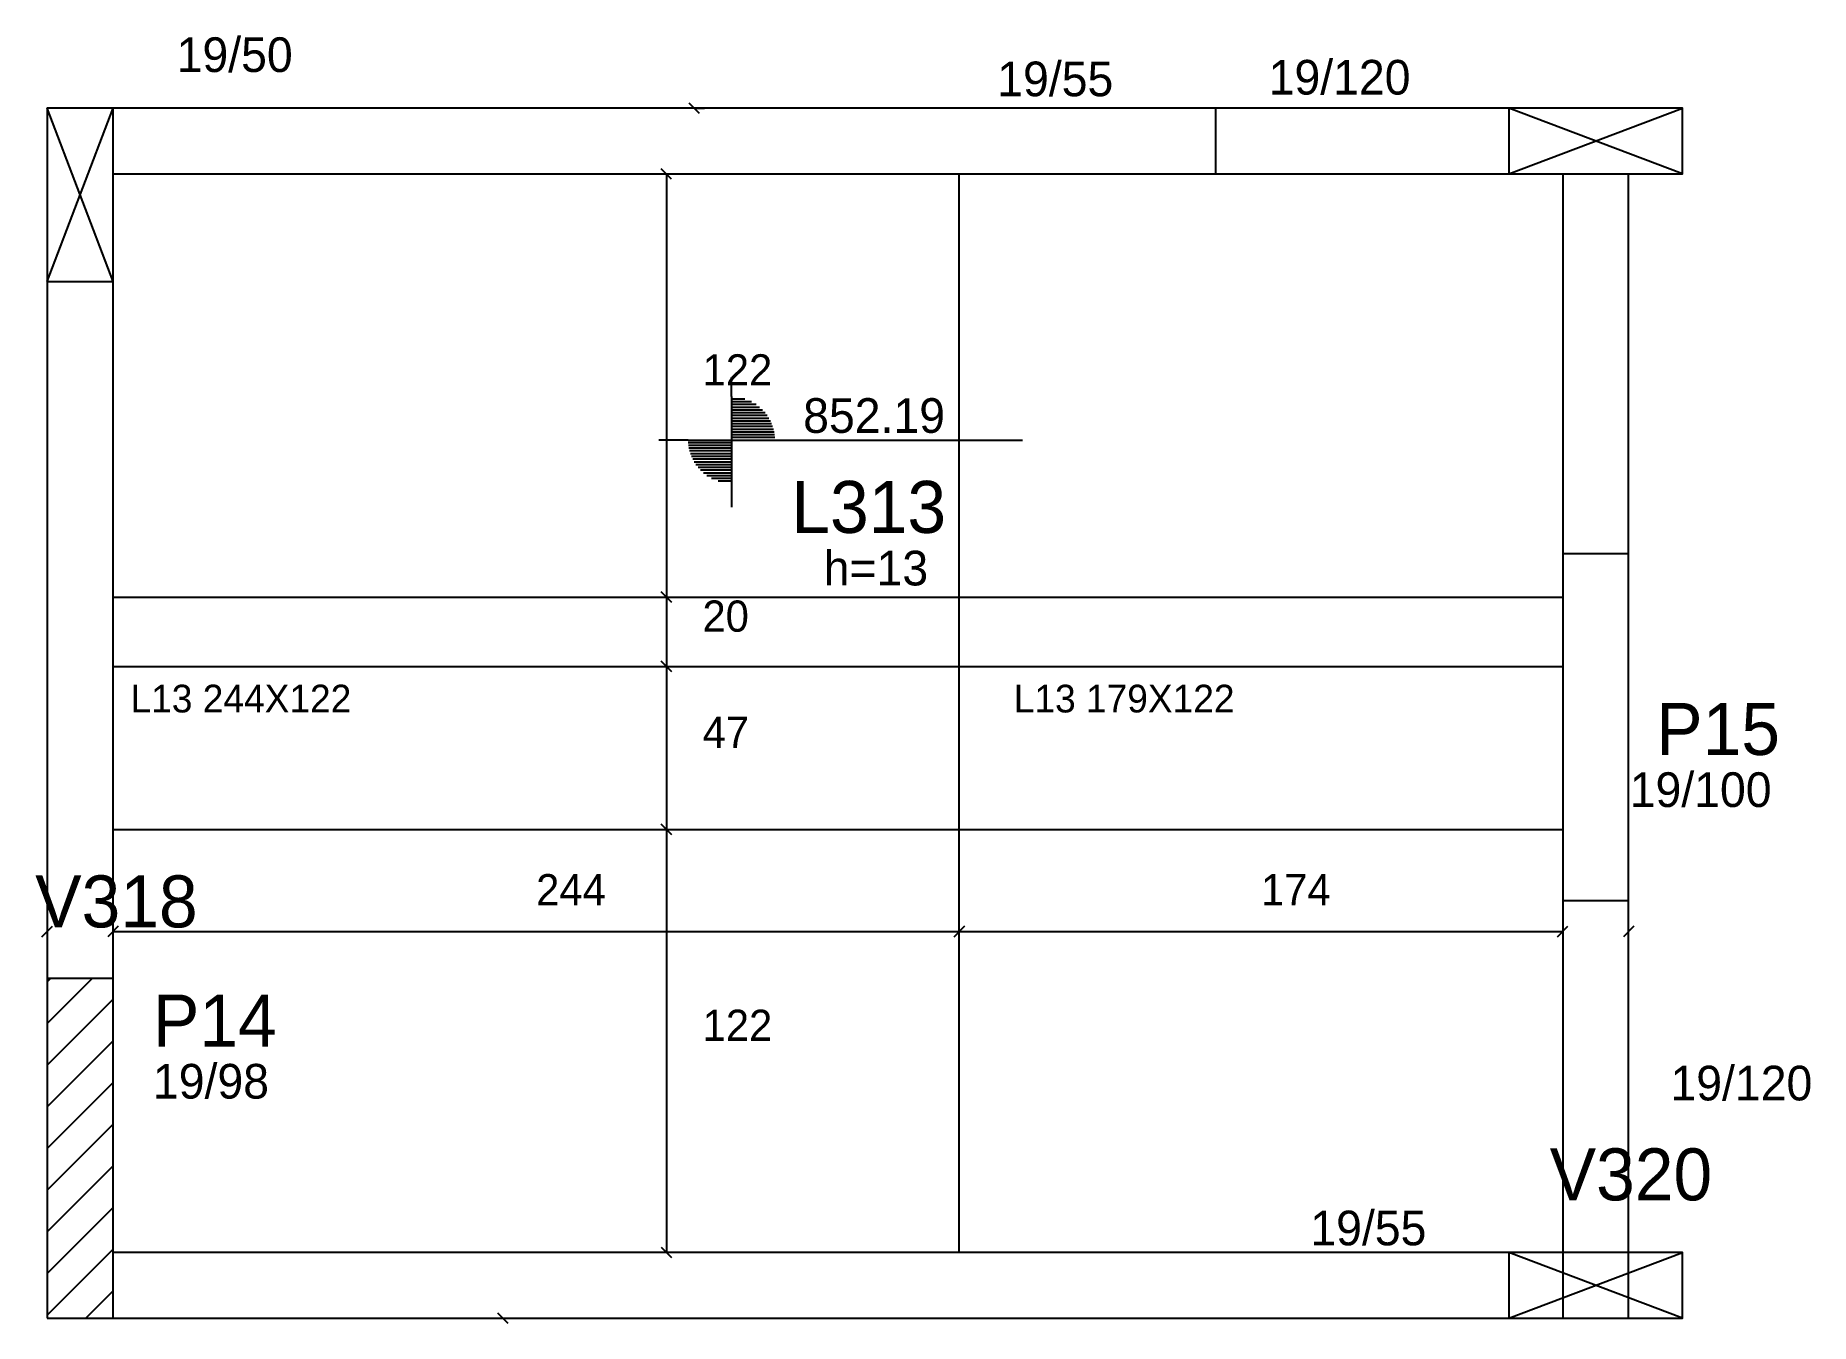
# Model space of a CAD drawing. Header units: metres. Extents: x 4456 to 4968, y 2260 to 2632.
import ezdxf

# ---------------------------------------------------------------- set-up
doc = ezdxf.new("R2010")
doc.units = ezdxf.units.M

msp = doc.modelspace()

# ---------------------------------------------------------------- linework, layer by layer
at = {"layer": '1', "color": 1}
for p, q in [((4478.07, 2560.94), (4459.07, 2610.94)), ((4459.07, 2560.94), (4478.07, 2610.94)), ((4930.57, 2591.94), (4880.57, 2610.94)), ((4880.57, 2591.94), (4930.57, 2610.94)), ((4930.57, 2261.94), (4880.57, 2280.94)), ((4880.57, 2261.94), (4930.57, 2280.94))]:
    msp.add_line(p, q, dxfattribs=at)
at = {"layer": '3', "color": 3}
for p, q in [((4796.07, 2591.94), (4796.07, 2610.94)), ((4656.4, 2527.72), (4656.4, 2533.22)), ((4656.4, 2527.72), (4656.4, 2502.72)), ((4656.4, 2527.11), (4660.25, 2527.11)), ((4656.4, 2526.32), (4662.15, 2526.32)), ((4656.4, 2525.52), (4663.48, 2525.52)), ((4656.4, 2524.73), (4664.51, 2524.73)), ((4656.4, 2523.94), (4665.36, 2523.94)), ((4656.4, 2523.15), (4666.07, 2523.15)), ((4656.4, 2522.35), (4666.67, 2522.35)), ((4656.4, 2521.56), (4667.18, 2521.56)), ((4656.4, 2520.77), (4667.6, 2520.77)), ((4656.4, 2519.97), (4667.96, 2519.97)), ((4656.4, 2519.18), (4668.26, 2519.18)), ((4656.4, 2518.39), (4668.5, 2518.39)), ((4643.9, 2515.22), (4635.48, 2515.22)), ((4643.9, 2515.22), (4668.9, 2515.22)), ((4656.4, 2514.42), (4643.9, 2514.42)), ((4656.4, 2513.63), (4644.01, 2513.63)), ((4656.4, 2517.6), (4668.68, 2517.6)), ((4656.4, 2516.8), (4668.8, 2516.8)), ((4656.4, 2516.01), (4668.9, 2516.01)), ((4668.9, 2515.22), (4740.33, 2515.22)), ((4656.4, 2512.84), (4644.13, 2512.84)), ((4656.4, 2512.05), (4644.31, 2512.05)), ((4656.4, 2511.25), (4644.55, 2511.25)), ((4656.4, 2510.46), (4644.84, 2510.46)), ((4656.4, 2509.67), (4645.2, 2509.67)), ((4656.4, 2508.87), (4645.63, 2508.87)), ((4656.4, 2508.08), (4646.14, 2508.08)), ((4656.4, 2507.29), (4646.74, 2507.29)), ((4656.4, 2506.5), (4647.45, 2506.5)), ((4656.4, 2505.7), (4648.3, 2505.7)), ((4656.4, 2504.91), (4649.33, 2504.91)), ((4656.4, 2504.12), (4650.66, 2504.12)), ((4656.4, 2503.32), (4652.56, 2503.32)), ((4656.4, 2502.72), (4656.4, 2495.85)), ((4459.07, 2359.01), (4459.99, 2359.94)), ((4459.07, 2346.99), (4472.01, 2359.94)), ((4459.07, 2334.97), (4478.07, 2353.97)), ((4459.07, 2322.95), (4478.07, 2341.95)), ((4459.07, 2310.93), (4478.07, 2329.93)), ((4459.07, 2298.91), (4478.07, 2317.91)), ((4459.07, 2286.89), (4478.07, 2305.89)), ((4459.07, 2274.87), (4478.07, 2293.87)), ((4459.07, 2262.85), (4478.07, 2281.85)), ((4470.18, 2261.94), (4478.07, 2269.83))]:
    msp.add_line(p, q, dxfattribs=at)
for points in [[(4896.07, 2610.94), (4478.07, 2610.94)], [(4459.07, 2591.94), (4459.07, 2359.94)], [(4478.07, 2359.94), (4478.07, 2591.94)], [(4478.07, 2591.94), (4896.07, 2591.94)], [(4896.07, 2591.94), (4896.07, 2482.44)], [(4915.07, 2482.44), (4915.07, 2591.94)], [(4896.07, 2382.44), (4896.07, 2261.94)], [(4915.07, 2261.94), (4915.07, 2382.44)], [(4896.07, 2280.94), (4478.07, 2280.94)], [(4478.07, 2261.94), (4905.57, 2261.94)]]:
    msp.add_lwpolyline(points, dxfattribs=at)
at = {"layer": '7', "color": 7}
for points in [[(4459.07, 2560.94), (4478.07, 2560.94), (4478.07, 2610.94), (4459.07, 2610.94), (4459.07, 2560.94)], [(4880.57, 2591.94), (4930.57, 2591.94), (4930.57, 2610.94), (4880.57, 2610.94), (4880.57, 2591.94)], [(4896.07, 2382.44), (4915.07, 2382.44), (4915.07, 2482.44), (4896.07, 2482.44), (4896.07, 2382.44)], [(4459.07, 2261.94), (4478.07, 2261.94), (4478.07, 2359.94), (4459.07, 2359.94), (4459.07, 2261.94)], [(4880.57, 2261.94), (4930.57, 2261.94), (4930.57, 2280.94), (4880.57, 2280.94), (4880.57, 2261.94)]]:
    msp.add_lwpolyline(points, dxfattribs=at)
at = {"layer": 'Painéis'}
for p, q in [((4644.1, 2612.44), (4647.1, 2609.44)), ((4639.12, 2590.44), (4636.12, 2593.44)), ((4639.12, 2468.44), (4636.12, 2471.44)), ((4636.12, 2471.44), (4639.12, 2468.44)), ((4639.12, 2448.44), (4636.12, 2451.44)), ((4636.12, 2451.44), (4639.12, 2448.44)), ((4639.12, 2401.44), (4636.12, 2404.44)), ((4636.12, 2404.44), (4639.12, 2401.44)), ((4457.57, 2371.98), (4460.57, 2374.98)), ((4479.57, 2374.98), (4476.57, 2371.98)), ((4723.57, 2374.98), (4720.57, 2371.98)), ((4720.57, 2371.98), (4723.57, 2374.98)), ((4894.57, 2371.98), (4897.57, 2374.98)), ((4916.57, 2374.98), (4913.57, 2371.98)), ((4636.12, 2282.44), (4639.12, 2279.44)), ((4592, 2260.44), (4589, 2263.44))]:
    msp.add_line(p, q, dxfattribs=at)
at = {"layer": 'Painéis', "color": 4}
for p, q in [((4645.9, 2610.94), (4648.6, 2610.94)), ((4637.62, 2591.94), (4637.62, 2469.94)), ((4637.62, 2469.94), (4637.62, 2449.94)), ((4637.62, 2449.94), (4637.62, 2402.94)), ((4637.62, 2402.94), (4637.62, 2280.94)), ((4478.07, 2373.48), (4722.07, 2373.48)), ((4722.07, 2373.48), (4896.07, 2373.48))]:
    msp.add_line(p, q, dxfattribs=at)
at = {"layer": 'Painéis', "color": 200}
for p, q in [((4722.07, 2280.94), (4722.07, 2591.94)), ((4478.07, 2469.94), (4896.07, 2469.94)), ((4478.07, 2449.94), (4896.07, 2449.94)), ((4478.07, 2402.94), (4896.07, 2402.94))]:
    msp.add_line(p, q, dxfattribs=at)

# ---------------------------------------------------------------- texts
at = {"layer": '3', "color": 3}
for s, p in [('19/50', (4496.41, 2621.34)), ('19/55', (4733.02, 2614.35)), ('19/120', (4811.28, 2614.83)), ('852.19', (4677.06, 2517.28)), ('h=13', (4682.98, 2473.28)), ('19/100', (4915.39, 2409.39)), ('19/98', (4489.58, 2325.3)), ('19/120', (4927.14, 2324.77)), ('19/55', (4823.3, 2282.98))]:
    msp.add_text(s, height=10, dxfattribs=at).set_placement(p)
at = {"layer": '4', "color": 4}
for s, p in [('L313', (4673.65, 2488.42)), ('P15', (4923.02, 2424.39)), ('V318', (4455.62, 2374.66)), ('P14', (4489.58, 2340.3)), ('V320', (4892.32, 2295.94))]:
    msp.add_text(s, height=15, dxfattribs=at).set_placement(p)
at = {"layer": 'AUX00', "color": 7}
for s, p in [('L13^J244X122', (4483.11, 2436.65)), ('L13^J179X122', (4737.79, 2436.65))]:
    msp.add_text(s, height=8, dxfattribs=at).set_placement(p)
at = {"layer": 'Painéis', "color": 240}
for s, p in [('122', (4648.07, 2530.94)), ('20', (4648.03, 2459.94)), ('47', (4648.06, 2426.44)), ('244', (4600.07, 2381.04)), ('174', (4809.07, 2381.04)), ('122', (4648.07, 2341.94))]:
    msp.add_text(s, height=9, dxfattribs=at).set_placement(p)

doc.saveas('drawing.dxf')
